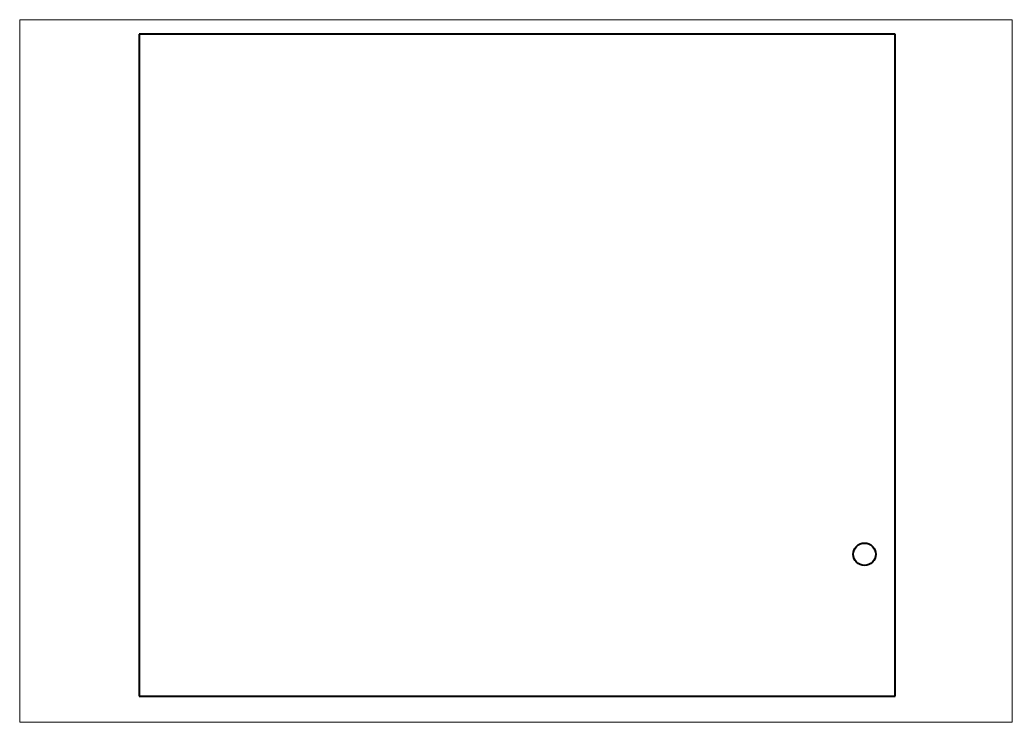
# Paper-space layout 'Sheet' of a CAD drawing. Header units: millimetres. Extents: x 0 to 420, y 0 to 297.
# The model-space entities are those that its viewports show. They can reach past a viewport. Long polylines and large blocks are cut down to what shows.
import ezdxf

# ---------------------------------------------------------------- set-up
doc = ezdxf.new("R2010")
doc.units = ezdxf.units.MM
doc.layers.add('Geometries', color=7, linetype='Continuous')

msp = doc.modelspace()

# ---------------------------------------------------------------- linework, layer by layer
at = {"layer": 'Geometries', "linetype": 'Continuous', "lineweight": 40}
for p, q in [((370.52, 290.98), (50.52, 290.98)), ((50.52, 290.98), (50.52, 10.98)), ((370.52, 10.98), (370.52, 290.98)), ((50.52, 10.98), (370.52, 10.98))]:
    msp.add_line(p, q, dxfattribs=at)
msp.add_circle((357.52, 70.98), 4.75, dxfattribs=at)

psp = doc.layouts.new('Sheet')

# ---------------------------------------------------------------- viewports
at = {"layer": '0'}
psp.add_viewport(center=(210, 148.5), size=(420, 297), view_center_point=(210, 148.5), view_height=297, dxfattribs=at)

doc.saveas('drawing.dxf')
